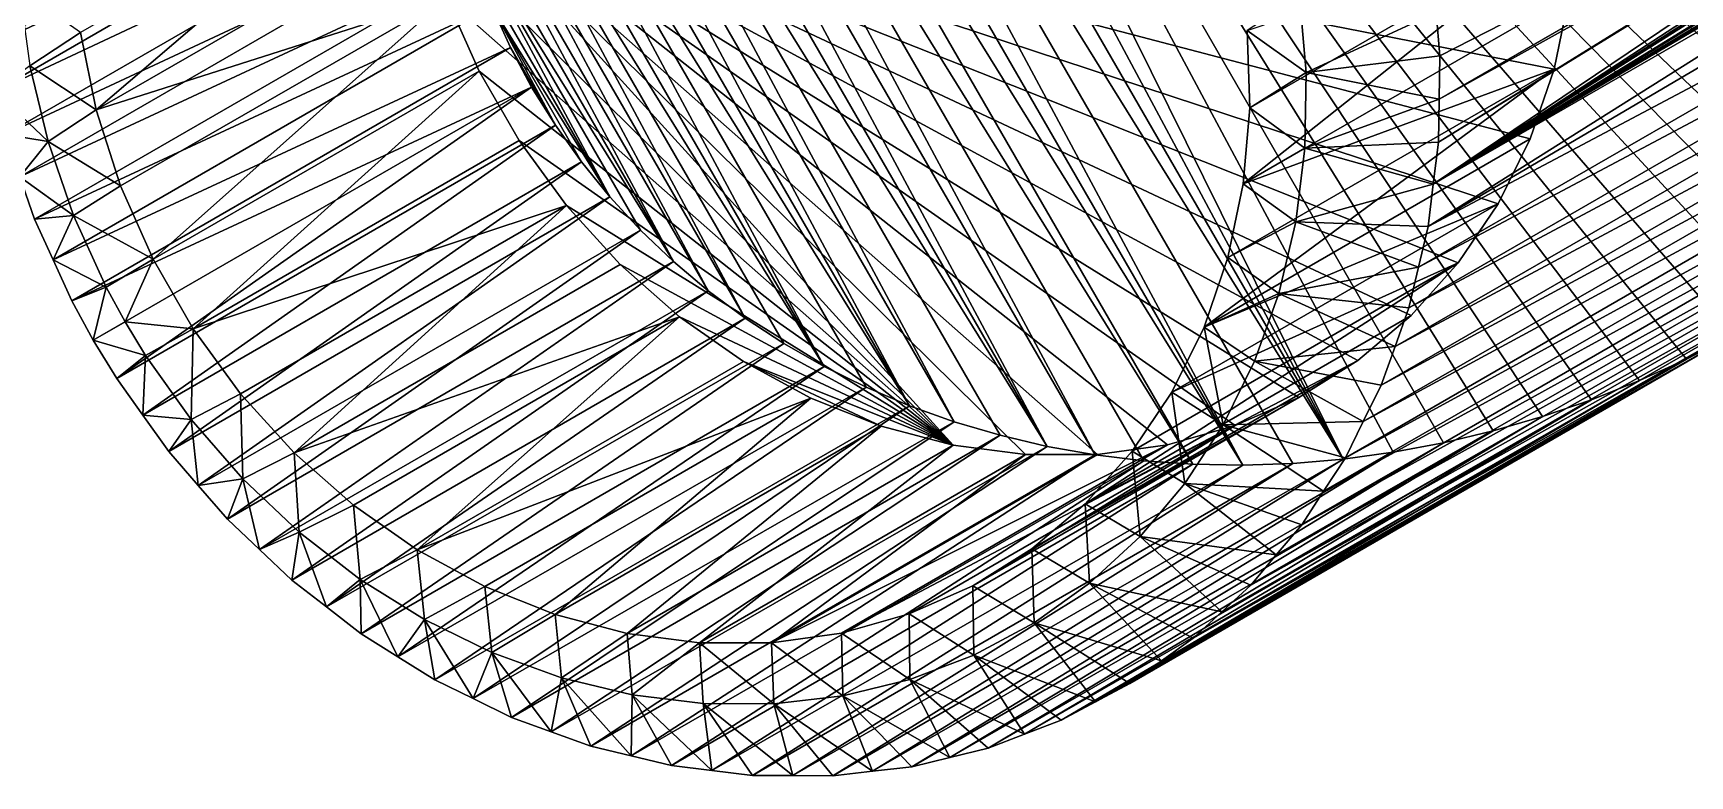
# Model space of a CAD drawing. Header units: metres. Extents: x -44.6 to 35.4, y -44.1 to 26.9.
# Drawn here: x -22.56 to -9.36, y -44.06 to -38.14 of the extents above; entities that cross this region are included whole.
import ezdxf

# ---------------------------------------------------------------- set-up
doc = ezdxf.new("R2010")
doc.units = ezdxf.units.M

msp = doc.modelspace()

# ---------------------------------------------------------------- linework, layer by layer
for points in [[(-7.651401, -39.624588, 91.214554), (-17.403347, -30.868298, 91.214554), (-17.179567, -30.617912, 91.214554)], [(-6.022655, -37.817894, 91.214554), (-6.252445, -38.147423, 91.214554), (-17.179567, -30.617912, 91.214554)], [(-6.252445, -38.147423, 91.214554), (-6.499954, -38.466846, 91.214554), (-17.179567, -30.617912, 91.214554)], [(-6.499954, -38.466846, 91.214554), (-6.764432, -38.775192, 91.214554), (-17.179567, -30.617912, 91.214554)], [(-17.179567, -30.617912, 91.214554), (-7.341031, -39.354942, 91.214554), (-7.651401, -39.624588, 91.214554)], [(-6.764432, -38.775192, 91.214554), (-7.045075, -39.071526, 91.214554), (-17.179567, -30.617912, 91.214554)], [(-7.045075, -39.071526, 91.214554), (-7.341031, -39.354942, 91.214554), (-17.179567, -30.617912, 91.214554)], [(-17.674522, -31.171717, 91.214554), (-17.403347, -30.868298, 91.214554), (-12.122377, -41.536434, 91.214554)], [(-17.403347, -30.868298, 91.214554), (-11.721994, -41.481796, 91.214554), (-12.122377, -41.536434, 91.214554)], [(-17.403347, -30.868298, 91.214554), (-11.32272, -41.406925, 91.214554), (-11.721994, -41.481796, 91.214554)], [(-17.403347, -30.868298, 91.214554), (-10.925767, -41.312046, 91.214554), (-11.32272, -41.406925, 91.214554)], [(-17.403347, -30.868298, 91.214554), (-10.532342, -41.197449, 91.214554), (-10.925767, -41.312046, 91.214554)], [(-17.403347, -30.868298, 91.214554), (-10.143639, -41.06348, 91.214554), (-10.532342, -41.197449, 91.214554)], [(-17.403347, -30.868298, 91.214554), (-9.760839, -40.910553, 91.214554), (-10.143639, -41.06348, 91.214554)], [(-17.403347, -30.868298, 91.214554), (-7.651401, -39.624588, 91.214554), (-7.975243, -39.879639, 91.214554)], [(-17.403347, -30.868298, 91.214554), (-9.385103, -40.739124, 91.214554), (-9.760839, -40.910553, 91.214554)], [(-7.975243, -39.879639, 91.214554), (-8.311572, -40.11932, 91.214554), (-17.403347, -30.868298, 91.214554)], [(-17.403347, -30.868298, 91.214554), (-9.017574, -40.549717, 91.214554), (-9.385103, -40.739124, 91.214554)], [(-8.311572, -40.11932, 91.214554), (-8.659369, -40.342903, 91.214554), (-17.403347, -30.868298, 91.214554)], [(-8.659369, -40.342903, 91.214554), (-9.017574, -40.549717, 91.214554), (-17.403347, -30.868298, 91.214554)], [(-12.122377, -41.536434, 91.214554), (-17.922031, -31.49114, 91.214554), (-17.674522, -31.171717, 91.214554)], [(-18.151821, -31.820671, 91.214554), (-17.922031, -31.49114, 91.214554), (-12.122377, -41.536434, 91.214554)], [(-18.363194, -32.159309, 91.214554), (-18.151821, -31.820671, 91.214554), (-12.921609, -41.584404, 91.214554)], [(-18.151821, -31.820671, 91.214554), (-12.522655, -41.570671, 91.214554), (-12.921609, -41.584404, 91.214554)], [(-18.151821, -31.820671, 91.214554), (-12.122377, -41.536434, 91.214554), (-12.522655, -41.570671, 91.214554)], [(-18.555504, -32.506027, 91.214554), (-18.363194, -32.159309, 91.214554), (-12.921609, -41.584404, 91.214554)], [(-18.728172, -32.859768, 91.214554), (-18.555504, -32.506027, 91.214554), (-13.318029, -41.577595, 91.214554)], [(-18.555504, -32.506027, 91.214554), (-12.921609, -41.584404, 91.214554), (-13.318029, -41.577595, 91.214554)], [(-18.880671, -33.21946, 91.214554), (-18.728172, -32.859768, 91.214554), (-14.098465, -41.50248, 91.214554)], [(-18.728172, -32.859768, 91.214554), (-13.710712, -41.550259, 91.214554), (-14.098465, -41.50248, 91.214554)], [(-18.728172, -32.859768, 91.214554), (-13.318029, -41.577595, 91.214554), (-13.710712, -41.550259, 91.214554)], [(-19.012539, -33.584011, 91.214554), (-18.880671, -33.21946, 91.214554), (-14.480109, -41.434406, 91.214554)], [(-18.880671, -33.21946, 91.214554), (-14.098465, -41.50248, 91.214554), (-14.480109, -41.434406, 91.214554)], [(-19.123375, -33.952312, 91.214554), (-19.012539, -33.584011, 91.214554), (-14.480109, -41.434406, 91.214554)], [(-19.212843, -34.323246, 91.214554), (-19.123375, -33.952312, 91.214554), (-15.220459, -41.238255, 91.214554)], [(-19.123375, -33.952312, 91.214554), (-14.854486, -41.346241, 91.214554), (-15.220459, -41.238255, 91.214554)], [(-19.123375, -33.952312, 91.214554), (-14.480109, -41.434406, 91.214554), (-14.854486, -41.346241, 91.214554)], [(-19.28067, -34.69569, 91.214554), (-19.212843, -34.323246, 91.214554), (-15.576917, -41.110775, 91.214554)], [(-19.212843, -34.323246, 91.214554), (-15.220459, -41.238255, 91.214554), (-15.576917, -41.110775, 91.214554)], [(-19.326651, -35.068504, 91.214554), (-19.28067, -34.69569, 91.214554), (-15.576917, -41.110775, 91.214554)], [(-19.350647, -35.440567, 91.214554), (-19.326651, -35.068504, 91.214554), (-16.256989, -40.798939, 91.214554)], [(-19.326651, -35.068504, 91.214554), (-15.922776, -40.964188, 91.214554), (-16.256989, -40.798939, 91.214554)], [(-19.326651, -35.068504, 91.214554), (-15.576917, -41.110775, 91.214554), (-15.922776, -40.964188, 91.214554)], [(-19.352583, -35.810738, 91.214554), (-19.350647, -35.440567, 91.214554), (-16.256989, -40.798939, 91.214554)], [(-6.190883, -35.686325, 93.810516), (-11.379524, -37.977509, 104.303886), (-11.349885, -38.324028, 104.218674)], [(-11.361677, -39.010387, 104.014641), (-6.108982, -35.775871, 93.597244), (-6.121561, -35.762119, 93.629997)], [(-6.121561, -35.762119, 93.629997), (-11.355781, -38.667206, 104.116661), (-11.361677, -39.010387, 104.014641)], [(-11.355781, -38.667206, 104.116661), (-6.187662, -35.689846, 93.802132), (-6.190883, -35.686325, 93.810516)], [(-6.190883, -35.686325, 93.810516), (-11.349885, -38.324028, 104.218674), (-11.355781, -38.667206, 104.116661)], [(-6.121561, -35.762119, 93.629997), (-6.187662, -35.689846, 93.802132), (-11.355781, -38.667206, 104.116661)], [(-19.352583, -35.810738, 91.214554), (-16.578535, -40.615528, 91.214554), (-16.886444, -40.414516, 91.214554)], [(-19.352583, -35.810738, 91.214554), (-16.256989, -40.798939, 91.214554), (-16.578535, -40.615528, 91.214554)], [(-19.332455, -36.177902, 91.214554), (-19.352583, -35.810738, 91.214554), (-16.886444, -40.414516, 91.214554)], [(-11.403038, -39.346062, 103.897064), (-6.03109, -35.844769, 93.394089), (-6.108982, -35.775871, 93.597244)], [(-11.361677, -39.010387, 104.014641), (-11.403038, -39.346062, 103.897064), (-6.108982, -35.775871, 93.597244)], [(-5.988685, -35.873547, 93.2845), (-6.03109, -35.844769, 93.394089), (-11.403038, -39.346062, 103.897064)], [(-11.403038, -39.346062, 103.897064), (-5.981178, -35.878639, 93.265091), (-5.988685, -35.873547, 93.2845)], [(-11.403038, -39.346062, 103.897064), (-5.948151, -35.901051, 93.179733), (-5.981178, -35.878639, 93.265091)], [(-11.403038, -39.346062, 103.897064), (-5.862919, -35.941406, 92.963493), (-5.948151, -35.901051, 93.179733)], [(-11.444399, -39.68174, 103.77948), (-5.13579, -35.973984, 91.214554), (-5.549462, -35.973984, 92.211273)], [(-5.549462, -35.973984, 92.211273), (-11.403038, -39.346062, 103.897064), (-11.444399, -39.68174, 103.77948)], [(-5.293805, -36.419106, 91.214554), (-5.13579, -35.973984, 91.214554), (-11.444399, -39.68174, 103.77948)], [(-5.835504, -35.94899, 92.895752), (-5.862919, -35.941406, 92.963493), (-11.403038, -39.346062, 103.897064)], [(-11.403038, -39.346062, 103.897064), (-5.774796, -35.965786, 92.745743), (-5.835504, -35.94899, 92.895752)], [(-5.729766, -35.969818, 92.638092), (-5.774796, -35.965786, 92.745743), (-11.403038, -39.346062, 103.897064)], [(-11.403038, -39.346062, 103.897064), (-5.683233, -35.973984, 92.526848), (-5.729766, -35.969818, 92.638092)], [(-11.403038, -39.346062, 103.897064), (-5.549462, -35.973984, 92.211273), (-5.683233, -35.973984, 92.526848)], [(-22.944593, -38.263371, 98.438835), (-22.991892, -37.916759, 98.515236), (-19.332455, -36.177902, 91.214554)], [(-22.944593, -38.263371, 98.438835), (-19.332455, -36.177902, 91.214554), (-19.290323, -36.540939, 91.214554)], [(-19.332455, -36.177902, 91.214554), (-16.886444, -40.414516, 91.214554), (-17.179775, -40.19651, 91.214554)], [(-19.290323, -36.540939, 91.214554), (-19.332455, -36.177902, 91.214554), (-17.179775, -40.19651, 91.214554)], [(-5.446304, -36.778797, 91.214554), (-5.293805, -36.419106, 91.214554), (-11.520722, -40.005836, 103.647758)], [(-11.444399, -39.68174, 103.77948), (-11.520722, -40.005836, 103.647758), (-5.293805, -36.419106, 91.214554)], [(-19.290323, -36.540939, 91.214554), (-22.862457, -38.607014, 98.380699), (-22.944593, -38.263371, 98.438835)], [(-22.862457, -38.607014, 98.380699), (-19.290323, -36.540939, 91.214554), (-19.226316, -36.898746, 91.214554)], [(-19.290323, -36.540939, 91.214554), (-17.179775, -40.19651, 91.214554), (-17.457644, -39.962177, 91.214554)], [(-19.226316, -36.898746, 91.214554), (-19.290323, -36.540939, 91.214554), (-17.457644, -39.962177, 91.214554)], [(-19.582975, -36.637329, 94.584595), (-22.181051, -38.137333, 99.780746), (-22.056009, -38.754494, 99.665108)], [(-22.056009, -38.754494, 99.665108), (-19.457933, -37.254494, 94.468956), (-19.582975, -36.637329, 94.584595)], [(-19.582975, -36.637329, 94.584595), (-11.204877, -39.972969, 97.81073), (-10.887459, -39.501549, 98.105522)], [(-10.887459, -39.501549, 98.105522), (-10.631673, -38.98423, 98.382751), (-19.582975, -36.637329, 94.584595)], [(-10.631673, -38.98423, 98.382751), (-10.441399, -38.42886, 98.638214), (-19.582975, -36.637329, 94.584595)], [(-19.582975, -36.637329, 94.584595), (-12.474596, -41.044521, 96.866539), (-12.004507, -40.750347, 97.186501)], [(-19.582975, -36.637329, 94.584595), (-14.079073, -41.498795, 95.933159), (-13.519801, -41.4216, 96.235085)], [(-19.582975, -36.637329, 94.584595), (-11.579118, -40.39135, 97.502831), (-11.204877, -39.972969, 97.81073)], [(-19.582975, -36.637329, 94.584595), (-12.98226, -41.269409, 96.547783), (-12.474596, -41.044521, 96.866539)], [(-19.582975, -36.637329, 94.584595), (-14.651596, -41.499817, 95.646606), (-14.079073, -41.498795, 95.933159)], [(-15.228693, -41.424652, 95.379753), (-19.582975, -36.637329, 94.584595), (-19.457933, -37.254494, 94.468956)], [(-12.004507, -40.750347, 97.186501), (-11.579118, -40.39135, 97.502831), (-19.582975, -36.637329, 94.584595)], [(-19.582975, -36.637329, 94.584595), (-15.228693, -41.424652, 95.379753), (-14.651596, -41.499817, 95.646606)], [(-10.441399, -38.42886, 98.638214), (-10.319519, -37.843857, 98.868027), (-19.582975, -36.637329, 94.584595)], [(-13.519801, -41.4216, 96.235085), (-12.98226, -41.269409, 96.547783), (-19.582975, -36.637329, 94.584595)], [(-11.520722, -40.005836, 103.647758), (-11.597046, -40.329933, 103.516037), (-5.446304, -36.778797, 91.214554)], [(-5.618972, -37.132542, 91.214554), (-5.446304, -36.778797, 91.214554), (-11.597046, -40.329933, 103.516037)], [(-22.780321, -38.950653, 98.322563), (-22.862457, -38.607014, 98.380699), (-19.226316, -36.898746, 91.214554)], [(-22.780321, -38.950653, 98.322563), (-19.226316, -36.898746, 91.214554), (-19.140627, -37.250237, 91.214554)], [(-19.140627, -37.250237, 91.214554), (-19.226316, -36.898746, 91.214554), (-17.457644, -39.962177, 91.214554)], [(-5.811284, -37.479256, 91.214554), (-5.618972, -37.132542, 91.214554), (-11.707405, -40.638515, 103.37178)], [(-11.597046, -40.329933, 103.516037), (-11.707405, -40.638515, 103.37178), (-5.618972, -37.132542, 91.214554)], [(-19.140627, -37.250237, 91.214554), (-22.664347, -39.287151, 98.283417), (-22.780321, -38.950653, 98.322563)], [(-22.664347, -39.287151, 98.283417), (-19.140627, -37.250237, 91.214554), (-19.033518, -37.594349, 91.214554)], [(-19.264606, -37.859825, 94.390877), (-19.457933, -37.254494, 94.468956), (-22.056009, -38.754494, 99.665108)], [(-19.457933, -37.254494, 94.468956), (-19.264606, -37.859825, 94.390877), (-15.228693, -41.424652, 95.379753)], [(-19.140627, -37.250237, 91.214554), (-17.7192, -39.712223, 91.214554), (-17.963654, -39.447407, 91.214554)], [(-19.140627, -37.250237, 91.214554), (-17.457644, -39.962177, 91.214554), (-17.7192, -39.712223, 91.214554)], [(-19.033518, -37.594349, 91.214554), (-19.140627, -37.250237, 91.214554), (-17.963654, -39.447407, 91.214554)], [(-10.267883, -37.238087, 99.068718), (-10.319519, -37.843857, 98.868027), (-12.917595, -39.343857, 104.064178)], [(-12.917595, -39.343857, 104.064178), (-12.865959, -38.738091, 104.26487), (-10.267883, -37.238087, 99.068718)], [(-10.267883, -37.238087, 99.068718), (-12.865959, -38.738091, 104.26487), (-12.885348, -38.120735, 104.433388)], [(-11.707405, -40.638515, 103.37178), (-11.817765, -40.947102, 103.227516), (-5.811284, -37.479256, 91.214554)], [(-6.022655, -37.817894, 91.214554), (-5.811284, -37.479256, 91.214554), (-11.817765, -40.947102, 103.227516)], [(-22.548372, -39.62365, 98.244263), (-22.664347, -39.287151, 98.283417), (-19.033518, -37.594349, 91.214554)], [(-22.548372, -39.62365, 98.244263), (-19.033518, -37.594349, 91.214554), (-18.905313, -37.930031, 91.214554)], [(-18.905313, -37.930031, 91.214554), (-19.033518, -37.594349, 91.214554), (-17.963654, -39.447407, 91.214554)], [(-22.66754, -37.795238, 99.636261), (-22.584583, -38.403141, 99.502251), (-22.181051, -38.137333, 99.780746)], [(-22.056009, -38.754494, 99.665108), (-21.862682, -39.359829, 99.587029), (-19.264606, -37.859825, 94.390877)], [(-19.264606, -37.859825, 94.390877), (-21.862682, -39.359829, 99.587029), (-21.604, -39.944153, 99.547691)], [(-21.604, -39.944153, 99.547691), (-19.005924, -38.444149, 94.35154), (-19.264606, -37.859825, 94.390877)], [(-15.228693, -41.424652, 95.379753), (-19.264606, -37.859825, 94.390877), (-19.005924, -38.444149, 94.35154)], [(-12.917595, -39.343857, 104.064178), (-10.319519, -37.843857, 98.868027), (-10.441399, -38.42886, 98.638214)], [(-12.416916, -38.456329, 104.570724), (-12.468899, -37.848591, 104.720177), (-12.885348, -38.120735, 104.433388)], [(-12.468899, -37.848591, 104.720177), (-12.416916, -38.456329, 104.570724), (-11.379524, -37.977509, 104.303886)], [(-6.252445, -38.147423, 91.214554), (-6.022655, -37.817894, 91.214554), (-11.960821, -41.236427, 103.072472)], [(-11.817765, -40.947102, 103.227516), (-11.960821, -41.236427, 103.072472), (-6.022655, -37.817894, 91.214554)], [(-18.905313, -37.930031, 91.214554), (-22.399967, -39.948921, 98.224571), (-22.548372, -39.62365, 98.244263)], [(-22.399967, -39.948921, 98.224571), (-18.905313, -37.930031, 91.214554), (-18.756403, -38.256264, 91.214554)], [(-18.905313, -37.930031, 91.214554), (-18.19026, -39.168537, 91.214554), (-18.398333, -38.876461, 91.214554)], [(-18.905313, -37.930031, 91.214554), (-17.963654, -39.447407, 91.214554), (-18.19026, -39.168537, 91.214554)], [(-18.756403, -38.256264, 91.214554), (-18.905313, -37.930031, 91.214554), (-18.398333, -38.876461, 91.214554)], [(-12.416916, -38.456329, 104.570724), (-11.349885, -38.324028, 104.218674), (-11.379524, -37.977509, 104.303886)], [(-22.056009, -38.754494, 99.665108), (-22.181051, -38.137333, 99.780746), (-22.584583, -38.403141, 99.502251)], [(-12.416916, -38.456329, 104.570724), (-12.885348, -38.120735, 104.433388), (-12.865959, -38.738091, 104.26487)], [(-11.960821, -41.236427, 103.072472), (-12.103877, -41.525753, 102.917419), (-6.252445, -38.147423, 91.214554)], [(-6.499954, -38.466846, 91.214554), (-6.252445, -38.147423, 91.214554), (-12.103877, -41.525753, 102.917419)], [(-22.251562, -40.274197, 98.204872), (-22.399967, -39.948921, 98.224571), (-18.756403, -38.256264, 91.214554)], [(-22.251562, -40.274197, 98.204872), (-18.756403, -38.256264, 91.214554), (-18.587238, -38.57206, 91.214554)], [(-18.398333, -38.876461, 91.214554), (-18.587238, -38.57206, 91.214554), (-18.756403, -38.256264, 91.214554)], [(-22.862457, -38.607014, 98.380699), (-22.440529, -39.005833, 99.400291), (-22.584583, -38.403141, 99.502251)], [(-22.584583, -38.403141, 99.502251), (-22.440529, -39.005833, 99.400291), (-22.056009, -38.754494, 99.665108)], [(-11.355781, -38.667206, 104.116661), (-11.349885, -38.324028, 104.218674), (-12.416916, -38.456329, 104.570724)], [(-19.005924, -38.444149, 94.35154), (-21.604, -39.944153, 99.547691), (-21.283884, -40.498611, 99.547691)], [(-21.283884, -40.498611, 99.547691), (-18.685808, -38.998608, 94.35154), (-19.005924, -38.444149, 94.35154)], [(-15.228693, -41.424652, 95.379753), (-19.005924, -38.444149, 94.35154), (-18.685808, -38.998608, 94.35154)], [(-10.441399, -38.42886, 98.638214), (-10.631673, -38.98423, 98.382751), (-13.229749, -40.48423, 103.578903)], [(-13.229749, -40.48423, 103.578903), (-13.039474, -39.92886, 103.834366), (-10.441399, -38.42886, 98.638214)], [(-10.441399, -38.42886, 98.638214), (-13.039474, -39.92886, 103.834366), (-12.917595, -39.343857, 104.064178)], [(-12.865959, -38.738091, 104.26487), (-12.427257, -39.058216, 104.391808), (-12.416916, -38.456329, 104.570724)], [(-12.416916, -38.456329, 104.570724), (-12.427257, -39.058216, 104.391808), (-11.355781, -38.667206, 104.116661)], [(-6.764432, -38.775192, 91.214554), (-6.499954, -38.466846, 91.214554), (-12.277893, -41.792309, 102.753464)], [(-12.103877, -41.525753, 102.917419), (-12.277893, -41.792309, 102.753464), (-6.499954, -38.466846, 91.214554)], [(-22.862457, -38.607014, 98.380699), (-22.780321, -38.950653, 98.322563), (-22.440529, -39.005833, 99.400291)], [(-18.587238, -38.57206, 91.214554), (-22.079929, -40.588566, 98.199936), (-22.251562, -40.274197, 98.204872)], [(-21.89349, -40.89439, 98.204872), (-22.079929, -40.588566, 98.199936), (-18.587238, -38.57206, 91.214554)], [(-18.587238, -38.57206, 91.214554), (-18.398333, -38.876461, 91.214554), (-21.89349, -40.89439, 98.204872)], [(-12.427257, -39.058216, 104.391808), (-11.361677, -39.010387, 104.014641), (-11.355781, -38.667206, 104.116661)], [(-21.862682, -39.359829, 99.587029), (-22.056009, -38.754494, 99.665108), (-22.440529, -39.005833, 99.400291)], [(-12.427257, -39.058216, 104.391808), (-12.865959, -38.738091, 104.26487), (-12.917595, -39.343857, 104.064178)], [(-12.277893, -41.792309, 102.753464), (-12.451909, -42.058861, 102.589508), (-6.764432, -38.775192, 91.214554)], [(-7.045075, -39.071526, 91.214554), (-6.764432, -38.775192, 91.214554), (-12.451909, -42.058861, 102.589508)], [(-18.398333, -38.876461, 91.214554), (-21.685999, -41.185551, 98.224571), (-21.89349, -40.89439, 98.204872)], [(-18.398333, -38.876461, 91.214554), (-18.19026, -39.168537, 91.214554), (-21.685999, -41.185551, 98.224571)], [(-22.440529, -39.005833, 99.400291), (-22.780321, -38.950653, 98.322563), (-22.664347, -39.287151, 98.283417)], [(-22.664347, -39.287151, 98.283417), (-22.237127, -39.596001, 99.331627), (-22.440529, -39.005833, 99.400291)], [(-22.440529, -39.005833, 99.400291), (-22.237127, -39.596001, 99.331627), (-21.862682, -39.359829, 99.587029)], [(-18.309109, -39.514797, 94.390877), (-18.685808, -38.998608, 94.35154), (-21.283884, -40.498611, 99.547691)], [(-18.685808, -38.998608, 94.35154), (-18.309109, -39.514797, 94.390877), (-15.228693, -41.424652, 95.379753)], [(-13.229749, -40.48423, 103.578903), (-10.631673, -38.98423, 98.382751), (-10.887459, -39.501549, 98.105522)], [(-12.917595, -39.343857, 104.064178), (-12.499798, -39.646938, 104.185585), (-12.427257, -39.058216, 104.391808)], [(-7.341031, -39.354942, 91.214554), (-7.045075, -39.071526, 91.214554), (-12.654772, -42.299412, 102.41864)], [(-12.451909, -42.058861, 102.589508), (-12.654772, -42.299412, 102.41864), (-7.045075, -39.071526, 91.214554)], [(-12.427257, -39.058216, 104.391808), (-12.499798, -39.646938, 104.185585), (-11.403038, -39.346062, 103.897064)], [(-11.403038, -39.346062, 103.897064), (-11.361677, -39.010387, 104.014641), (-12.427257, -39.058216, 104.391808)], [(-21.478508, -41.476711, 98.244263), (-21.685999, -41.185551, 98.224571), (-18.19026, -39.168537, 91.214554)], [(-18.19026, -39.168537, 91.214554), (-17.963654, -39.447407, 91.214554), (-21.478508, -41.476711, 98.244263)], [(-22.664347, -39.287151, 98.283417), (-22.548372, -39.62365, 98.244263), (-22.237127, -39.596001, 99.331627)], [(-21.604, -39.944153, 99.547691), (-21.862682, -39.359829, 99.587029), (-22.237127, -39.596001, 99.331627)], [(-17.963654, -39.447407, 91.214554), (-21.245077, -41.745396, 98.283417), (-21.478508, -41.476711, 98.244263)], [(-17.963654, -39.447407, 91.214554), (-17.7192, -39.712223, 91.214554), (-21.245077, -41.745396, 98.283417)], [(-12.499798, -39.646938, 104.185585), (-12.917595, -39.343857, 104.064178), (-13.039474, -39.92886, 103.834366)], [(-12.654772, -42.299412, 102.41864), (-12.857635, -42.539959, 102.247765), (-7.341031, -39.354942, 91.214554)], [(-7.651401, -39.624588, 91.214554), (-7.341031, -39.354942, 91.214554), (-12.857635, -42.539959, 102.247765)], [(-12.499798, -39.646938, 104.185585), (-11.444399, -39.68174, 103.77948), (-11.403038, -39.346062, 103.897064)], [(-22.237127, -39.596001, 99.331627), (-22.548372, -39.62365, 98.244263), (-22.399967, -39.948921, 98.224571)], [(-21.976847, -40.166477, 99.297089), (-22.237127, -39.596001, 99.331627), (-22.399967, -39.948921, 98.224571)], [(-22.237127, -39.596001, 99.331627), (-21.976847, -40.166477, 99.297089), (-21.604, -39.944153, 99.547691)], [(-21.283884, -40.498611, 99.547691), (-20.907185, -41.014797, 99.587029), (-18.309109, -39.514797, 94.390877)], [(-18.309109, -39.514797, 94.390877), (-20.907185, -41.014797, 99.587029), (-20.479616, -41.48489, 99.665108)], [(-20.479616, -41.48489, 99.665108), (-17.88154, -39.98489, 94.468956), (-18.309109, -39.514797, 94.390877)], [(-18.309109, -39.514797, 94.390877), (-17.88154, -39.98489, 94.468956), (-15.228693, -41.424652, 95.379753)], [(-13.485535, -41.001549, 103.301674), (-10.887459, -39.501549, 98.105522), (-11.204877, -39.972969, 97.81073)], [(-10.887459, -39.501549, 98.105522), (-13.485535, -41.001549, 103.301674), (-13.229749, -40.48423, 103.578903)], [(-21.011648, -42.014084, 98.322563), (-21.245077, -41.745396, 98.283417), (-17.7192, -39.712223, 91.214554)], [(-17.7192, -39.712223, 91.214554), (-17.457644, -39.962177, 91.214554), (-21.011648, -42.014084, 98.322563)], [(-7.975243, -39.879639, 91.214554), (-7.651401, -39.624588, 91.214554), (-13.086884, -42.751583, 102.072052)], [(-12.857635, -42.539959, 102.247765), (-13.086884, -42.751583, 102.072052), (-7.651401, -39.624588, 91.214554)], [(-13.039474, -39.92886, 103.834366), (-12.633657, -40.215355, 103.954567), (-12.499798, -39.646938, 104.185585)], [(-11.520722, -40.005836, 103.647758), (-12.499798, -39.646938, 104.185585), (-12.633657, -40.215355, 103.954567)], [(-11.520722, -40.005836, 103.647758), (-11.444399, -39.68174, 103.77948), (-12.499798, -39.646938, 104.185585)], [(-22.399967, -39.948921, 98.224571), (-22.251562, -40.274197, 98.204872), (-21.976847, -40.166477, 99.297089)], [(-21.604, -39.944153, 99.547691), (-21.976847, -40.166477, 99.297089), (-21.826338, -40.442158, 99.292755)], [(-21.826338, -40.442158, 99.292755), (-21.283884, -40.498611, 99.547691), (-21.604, -39.944153, 99.547691)], [(-17.457644, -39.962177, 91.214554), (-20.755116, -42.257034, 98.380699), (-21.011648, -42.014084, 98.322563)], [(-17.457644, -39.962177, 91.214554), (-17.179775, -40.19651, 91.214554), (-20.755116, -42.257034, 98.380699)], [(-17.40958, -40.40176, 94.584595), (-17.88154, -39.98489, 94.468956), (-20.479616, -41.48489, 99.665108)], [(-15.228693, -41.424652, 95.379753), (-17.88154, -39.98489, 94.468956), (-17.40958, -40.40176, 94.584595)], [(-11.204877, -39.972969, 97.81073), (-11.579118, -40.39135, 97.502831), (-14.177194, -41.89135, 102.698982)], [(-14.177194, -41.89135, 102.698982), (-13.802953, -41.472969, 103.006882), (-11.204877, -39.972969, 97.81073)], [(-11.204877, -39.972969, 97.81073), (-13.802953, -41.472969, 103.006882), (-13.485535, -41.001549, 103.301674)], [(-13.086884, -42.751583, 102.072052), (-13.316133, -42.963203, 101.896339), (-7.975243, -39.879639, 91.214554)], [(-8.311572, -40.11932, 91.214554), (-7.975243, -39.879639, 91.214554), (-13.316133, -42.963203, 101.896339)], [(-12.633657, -40.215355, 103.954567), (-13.039474, -39.92886, 103.834366), (-13.229749, -40.48423, 103.578903)], [(-8.659369, -40.342903, 91.214554), (-8.311572, -40.11932, 91.214554), (-13.568984, -43.14333, 101.717911)], [(-13.316133, -42.963203, 101.896339), (-13.568984, -43.14333, 101.717911), (-8.311572, -40.11932, 91.214554)], [(-12.633657, -40.215355, 103.954567), (-11.597046, -40.329933, 103.516037), (-11.520722, -40.005836, 103.647758)], [(-21.976847, -40.166477, 99.297089), (-22.251562, -40.274197, 98.204872), (-22.079929, -40.588566, 98.199936)], [(-22.079929, -40.588566, 98.199936), (-21.826338, -40.442158, 99.292755), (-21.976847, -40.166477, 99.297089)], [(-20.498581, -42.499985, 98.438828), (-20.755116, -42.257034, 98.380699), (-17.179775, -40.19651, 91.214554)], [(-17.179775, -40.19651, 91.214554), (-16.886444, -40.414516, 91.214554), (-20.498581, -42.499985, 98.438828)], [(-13.229749, -40.48423, 103.578903), (-12.82721, -40.756565, 103.701561), (-12.633657, -40.215355, 103.954567)], [(-11.707405, -40.638515, 103.37178), (-12.633657, -40.215355, 103.954567), (-12.82721, -40.756565, 103.701561)], [(-11.707405, -40.638515, 103.37178), (-11.597046, -40.329933, 103.516037), (-12.633657, -40.215355, 103.954567)], [(-14.177194, -41.89135, 102.698982), (-11.579118, -40.39135, 97.502831), (-12.004507, -40.750347, 97.186501)], [(-13.568984, -43.14333, 101.717911), (-13.821835, -43.32346, 101.53949), (-8.659369, -40.342903, 91.214554)], [(-9.017574, -40.549717, 91.214554), (-8.659369, -40.342903, 91.214554), (-13.821835, -43.32346, 101.53949)], [(-21.662848, -40.710342, 99.297089), (-21.826338, -40.442158, 99.292755), (-22.079929, -40.588566, 98.199936)], [(-21.826338, -40.442158, 99.292755), (-21.662848, -40.710342, 99.297089), (-21.283884, -40.498611, 99.547691)], [(-21.283884, -40.498611, 99.547691), (-21.662848, -40.710342, 99.297089), (-21.298939, -41.220989, 99.331627)], [(-21.298939, -41.220989, 99.331627), (-20.907185, -41.014797, 99.587029), (-21.283884, -40.498611, 99.547691)], [(-16.886444, -40.414516, 91.214554), (-20.222057, -42.714256, 98.515236), (-20.498581, -42.499985, 98.438828)], [(-20.479616, -41.48489, 99.665108), (-20.007656, -41.90176, 99.780746), (-17.40958, -40.40176, 94.584595)], [(-16.886444, -40.414516, 91.214554), (-16.578535, -40.615528, 91.214554), (-20.222057, -42.714256, 98.515236)], [(-17.40958, -40.40176, 94.584595), (-20.007656, -41.90176, 99.780746), (-19.498461, -42.25909, 99.93219)], [(-19.498461, -42.25909, 99.93219), (-16.900385, -40.759087, 94.736038), (-17.40958, -40.40176, 94.584595)], [(-15.228693, -41.424652, 95.379753), (-17.40958, -40.40176, 94.584595), (-16.900385, -40.759087, 94.736038)], [(-13.229749, -40.48423, 103.578903), (-13.485535, -41.001549, 103.301674), (-13.078109, -41.263996, 103.429626)], [(-13.078109, -41.263996, 103.429626), (-12.82721, -40.756565, 103.701561), (-13.229749, -40.48423, 103.578903)], [(-22.079929, -40.588566, 98.199936), (-21.89349, -40.89439, 98.204872), (-21.662848, -40.710342, 99.297089)], [(-19.945534, -42.928524, 98.591644), (-20.222057, -42.714256, 98.515236), (-16.578535, -40.615528, 91.214554)], [(-16.578535, -40.615528, 91.214554), (-16.256989, -40.798939, 91.214554), (-19.945534, -42.928524, 98.591644)], [(-13.821835, -43.32346, 101.53949), (-14.095219, -43.469902, 101.360519), (-9.017574, -40.549717, 91.214554)], [(-9.385103, -40.739124, 91.214554), (-9.017574, -40.549717, 91.214554), (-14.095219, -43.469902, 101.360519)], [(-12.82721, -40.756565, 103.701561), (-11.817765, -40.947102, 103.227516), (-11.707405, -40.638515, 103.37178)], [(-21.662848, -40.710342, 99.297089), (-21.89349, -40.89439, 98.204872), (-21.685999, -41.185551, 98.224571)], [(-21.685999, -41.185551, 98.224571), (-21.298939, -41.220989, 99.331627), (-21.662848, -40.710342, 99.297089)], [(-16.361675, -41.05146, 94.920998), (-16.900385, -40.759087, 94.736038), (-19.498461, -42.25909, 99.93219)], [(-16.900385, -40.759087, 94.736038), (-16.361675, -41.05146, 94.920998), (-15.801614, -41.274441, 95.136658)], [(-15.801614, -41.274441, 95.136658), (-15.228693, -41.424652, 95.379753), (-16.900385, -40.759087, 94.736038)], [(-14.602583, -42.250347, 102.382652), (-12.004507, -40.750347, 97.186501), (-12.474596, -41.044521, 96.866539)], [(-12.004507, -40.750347, 97.186501), (-14.602583, -42.250347, 102.382652), (-14.177194, -41.89135, 102.698982)], [(-9.385103, -40.739124, 91.214554), (-14.095219, -43.469902, 101.360519), (-14.368603, -43.616348, 101.181557)], [(-9.760839, -40.910553, 91.214554), (-9.385103, -40.739124, 91.214554), (-14.368603, -43.616348, 101.181557)], [(-12.82721, -40.756565, 103.701561), (-13.078109, -41.263996, 103.429626), (-11.960821, -41.236427, 103.072472)], [(-11.960821, -41.236427, 103.072472), (-11.817765, -40.947102, 103.227516), (-12.82721, -40.756565, 103.701561)], [(-16.256989, -40.798939, 91.214554), (-19.652376, -43.111507, 98.685402), (-19.945534, -42.928524, 98.591644)], [(-16.256989, -40.798939, 91.214554), (-15.922776, -40.964188, 91.214554), (-19.652376, -43.111507, 98.685402)], [(-14.368603, -43.616348, 101.181557), (-14.659202, -43.727337, 101.004219), (-9.760839, -40.910553, 91.214554)], [(-10.143639, -41.06348, 91.214554), (-9.760839, -40.910553, 91.214554), (-14.659202, -43.727337, 101.004219)], [(-20.907185, -41.014797, 99.587029), (-21.298939, -41.220989, 99.331627), (-20.88954, -41.692226, 99.400291)], [(-20.88954, -41.692226, 99.400291), (-20.479616, -41.48489, 99.665108), (-20.907185, -41.014797, 99.587029)], [(-19.359219, -43.294491, 98.77916), (-19.652376, -43.111507, 98.685402), (-15.922776, -40.964188, 91.214554)], [(-19.498461, -42.25909, 99.93219), (-18.959751, -42.55146, 100.117149), (-16.361675, -41.05146, 94.920998)], [(-15.922776, -40.964188, 91.214554), (-15.576917, -41.110775, 91.214554), (-19.359219, -43.294491, 98.77916)], [(-16.361675, -41.05146, 94.920998), (-18.959751, -42.55146, 100.117149), (-18.399691, -42.774441, 100.332809)], [(-18.399691, -42.774441, 100.332809), (-15.801614, -41.274441, 95.136658), (-16.361675, -41.05146, 94.920998)], [(-15.072672, -42.544521, 102.062691), (-12.474596, -41.044521, 96.866539), (-12.98226, -41.269409, 96.547783)], [(-12.474596, -41.044521, 96.866539), (-15.072672, -42.544521, 102.062691), (-14.602583, -42.250347, 102.382652)], [(-13.485535, -41.001549, 103.301674), (-13.802953, -41.472969, 103.006882), (-13.383306, -41.731491, 103.142075)], [(-13.383306, -41.731491, 103.142075), (-13.078109, -41.263996, 103.429626), (-13.485535, -41.001549, 103.301674)], [(-15.576917, -41.110775, 91.214554), (-19.052986, -43.443966, 98.889122), (-19.359219, -43.294491, 98.77916)], [(-15.576917, -41.110775, 91.214554), (-15.220459, -41.238255, 91.214554), (-19.052986, -43.443966, 98.889122)], [(-10.143639, -41.06348, 91.214554), (-14.659202, -43.727337, 101.004219), (-14.9498, -43.838322, 100.826874)], [(-10.532342, -41.197449, 91.214554), (-10.143639, -41.06348, 91.214554), (-14.9498, -43.838322, 100.826874)], [(-21.685999, -41.185551, 98.224571), (-21.478508, -41.476711, 98.244263), (-21.298939, -41.220989, 99.331627)], [(-21.298939, -41.220989, 99.331627), (-21.478508, -41.476711, 98.244263), (-21.245077, -41.745396, 98.283417)], [(-21.245077, -41.745396, 98.283417), (-20.88954, -41.692226, 99.400291), (-21.298939, -41.220989, 99.331627)], [(-18.746754, -43.593445, 98.999092), (-19.052986, -43.443966, 98.889122), (-15.220459, -41.238255, 91.214554)], [(-15.220459, -41.238255, 91.214554), (-14.854486, -41.346241, 91.214554), (-18.746754, -43.593445, 98.999092)], [(-15.801614, -41.274441, 95.136658), (-18.399691, -42.774441, 100.332809), (-17.826769, -42.924652, 100.575905)], [(-17.826769, -42.924652, 100.575905), (-15.228693, -41.424652, 95.379753), (-15.801614, -41.274441, 95.136658)], [(-12.98226, -41.269409, 96.547783), (-13.519801, -41.4216, 96.235085), (-16.117878, -42.921604, 101.431236)], [(-16.117878, -42.921604, 101.431236), (-15.580336, -42.769409, 101.743942), (-12.98226, -41.269409, 96.547783)], [(-12.98226, -41.269409, 96.547783), (-15.580336, -42.769409, 101.743942), (-15.072672, -42.544521, 102.062691)], [(-10.925767, -41.312046, 91.214554), (-15.254086, -43.912502, 100.65332), (-15.558372, -43.986683, 100.479767)], [(-11.32272, -41.406925, 91.214554), (-10.925767, -41.312046, 91.214554), (-15.558372, -43.986683, 100.479767)], [(-14.9498, -43.838322, 100.826874), (-15.254086, -43.912502, 100.65332), (-10.532342, -41.197449, 91.214554)], [(-10.925767, -41.312046, 91.214554), (-10.532342, -41.197449, 91.214554), (-15.254086, -43.912502, 100.65332)], [(-13.078109, -41.263996, 103.429626), (-13.383306, -41.731491, 103.142075), (-12.277893, -41.792309, 102.753464)], [(-13.078109, -41.263996, 103.429626), (-12.103877, -41.525753, 102.917419), (-11.960821, -41.236427, 103.072472)], [(-12.277893, -41.792309, 102.753464), (-12.103877, -41.525753, 102.917419), (-13.078109, -41.263996, 103.429626)], [(-14.854486, -41.346241, 91.214554), (-18.431164, -43.707603, 99.123932), (-18.746754, -43.593445, 98.999092)], [(-14.854486, -41.346241, 91.214554), (-14.480109, -41.434406, 91.214554), (-18.431164, -43.707603, 99.123932)], [(-18.115574, -43.821762, 99.248772), (-18.431164, -43.707603, 99.123932), (-14.480109, -41.434406, 91.214554)], [(-14.480109, -41.434406, 91.214554), (-14.098465, -41.50248, 91.214554), (-18.115574, -43.821762, 99.248772)], [(-15.228693, -41.424652, 95.379753), (-17.826769, -42.924652, 100.575905), (-17.249672, -42.999817, 100.842758)], [(-17.249672, -42.999817, 100.842758), (-14.651596, -41.499817, 95.646606), (-15.228693, -41.424652, 95.379753)], [(-13.519801, -41.4216, 96.235085), (-14.079073, -41.498795, 95.933159), (-16.677149, -42.998795, 101.129311)], [(-16.677149, -42.998795, 101.129311), (-16.117878, -42.921604, 101.431236), (-13.519801, -41.4216, 96.235085)], [(-15.558372, -43.986683, 100.479767), (-15.872651, -44.023155, 100.312096), (-11.32272, -41.406925, 91.214554)], [(-11.721994, -41.481796, 91.214554), (-11.32272, -41.406925, 91.214554), (-15.872651, -44.023155, 100.312096)], [(-20.479616, -41.48489, 99.665108), (-20.88954, -41.692226, 99.400291), (-20.439619, -42.118324, 99.502251)], [(-20.439619, -42.118324, 99.502251), (-20.007656, -41.90176, 99.780746), (-20.479616, -41.48489, 99.665108)], [(-14.098465, -41.50248, 91.214554), (-17.794456, -43.899212, 99.386971), (-18.115574, -43.821762, 99.248772)], [(-14.098465, -41.50248, 91.214554), (-13.710712, -41.550259, 91.214554), (-17.794456, -43.899212, 99.386971)], [(-17.473339, -43.976665, 99.525169), (-17.794456, -43.899212, 99.386971), (-13.710712, -41.550259, 91.214554)], [(-13.710712, -41.550259, 91.214554), (-13.318029, -41.577595, 91.214554), (-17.473339, -43.976665, 99.525169)], [(-13.318029, -41.577595, 91.214554), (-17.150593, -44.016472, 99.675056), (-17.473339, -43.976665, 99.525169)], [(-14.651596, -41.499817, 95.646606), (-17.249672, -42.999817, 100.842758), (-16.677149, -42.998795, 101.129311)], [(-13.318029, -41.577595, 91.214554), (-12.921609, -41.584404, 91.214554), (-17.150593, -44.016472, 99.675056)], [(-12.522655, -41.570671, 91.214554), (-16.507387, -44.057953, 99.98468), (-16.827845, -44.056274, 99.824936)], [(-12.921609, -41.584404, 91.214554), (-12.522655, -41.570671, 91.214554), (-16.827845, -44.056274, 99.824936)], [(-16.677149, -42.998795, 101.129311), (-14.079073, -41.498795, 95.933159), (-14.651596, -41.499817, 95.646606)], [(-16.18693, -44.059628, 100.144424), (-16.507387, -44.057953, 99.98468), (-12.122377, -41.536434, 91.214554)], [(-12.522655, -41.570671, 91.214554), (-12.122377, -41.536434, 91.214554), (-16.507387, -44.057953, 99.98468)], [(-11.721994, -41.481796, 91.214554), (-15.872651, -44.023155, 100.312096), (-16.18693, -44.059628, 100.144424)], [(-12.122377, -41.536434, 91.214554), (-11.721994, -41.481796, 91.214554), (-16.18693, -44.059628, 100.144424)], [(-13.802953, -41.472969, 103.006882), (-14.177194, -41.89135, 102.698982), (-13.739098, -42.153378, 102.842392)], [(-13.739098, -42.153378, 102.842392), (-13.383306, -41.731491, 103.142075), (-13.802953, -41.472969, 103.006882)], [(-21.245077, -41.745396, 98.283417), (-21.011648, -42.014084, 98.322563), (-20.88954, -41.692226, 99.400291)], [(-20.88954, -41.692226, 99.400291), (-21.011648, -42.014084, 98.322563), (-20.755116, -42.257034, 98.380699)], [(-20.439619, -42.118324, 99.502251), (-20.88954, -41.692226, 99.400291), (-20.755116, -42.257034, 98.380699)], [(-16.827845, -44.056274, 99.824936), (-17.150593, -44.016472, 99.675056), (-12.921609, -41.584404, 91.214554)], [(-13.383306, -41.731491, 103.142075), (-13.739098, -42.153378, 102.842392), (-12.654772, -42.299412, 102.41864)], [(-13.383306, -41.731491, 103.142075), (-12.451909, -42.058861, 102.589508), (-12.277893, -41.792309, 102.753464)], [(-12.654772, -42.299412, 102.41864), (-12.451909, -42.058861, 102.589508), (-13.383306, -41.731491, 103.142075)], [(-20.007656, -41.90176, 99.780746), (-20.439619, -42.118324, 99.502251), (-19.954639, -42.494118, 99.636253)], [(-19.954639, -42.494118, 99.636253), (-19.498461, -42.25909, 99.93219), (-20.007656, -41.90176, 99.780746)], [(-14.177194, -41.89135, 102.698982), (-14.602583, -42.250347, 102.382652), (-14.141164, -42.524532, 102.534218)], [(-14.141164, -42.524532, 102.534218), (-13.739098, -42.153378, 102.842392), (-14.177194, -41.89135, 102.698982)], [(-20.755116, -42.257034, 98.380699), (-20.498581, -42.499985, 98.438828), (-20.439619, -42.118324, 99.502251)], [(-20.439619, -42.118324, 99.502251), (-20.498581, -42.499985, 98.438828), (-20.222057, -42.714256, 98.515236)], [(-19.954639, -42.494118, 99.636253), (-20.439619, -42.118324, 99.502251), (-20.222057, -42.714256, 98.515236)], [(-13.739098, -42.153378, 102.842392), (-14.141164, -42.524532, 102.534218), (-13.086884, -42.751583, 102.072052)], [(-13.739098, -42.153378, 102.842392), (-12.857635, -42.539959, 102.247765), (-12.654772, -42.299412, 102.41864)], [(-13.086884, -42.751583, 102.072052), (-12.857635, -42.539959, 102.247765), (-13.739098, -42.153378, 102.842392)], [(-19.954639, -42.494118, 99.636253), (-19.440485, -42.815044, 99.80069), (-19.498461, -42.25909, 99.93219)], [(-18.959751, -42.55146, 100.117149), (-19.498461, -42.25909, 99.93219), (-19.440485, -42.815044, 99.80069)], [(-14.602583, -42.250347, 102.382652), (-15.072672, -42.544521, 102.062691), (-14.584625, -42.840446, 102.221291)], [(-14.584625, -42.840446, 102.221291), (-14.141164, -42.524532, 102.534218), (-14.602583, -42.250347, 102.382652)], [(-20.222057, -42.714256, 98.515236), (-19.945534, -42.928524, 98.591644), (-19.954639, -42.494118, 99.636253)], [(-19.440485, -42.815044, 99.80069), (-19.954639, -42.494118, 99.636253), (-19.652376, -43.111507, 98.685402)], [(-19.954639, -42.494118, 99.636253), (-19.945534, -42.928524, 98.591644), (-19.652376, -43.111507, 98.685402)], [(-19.440485, -42.815044, 99.80069), (-18.9034, -43.077206, 99.993553), (-18.959751, -42.55146, 100.117149)], [(-18.399691, -42.774441, 100.332809), (-18.959751, -42.55146, 100.117149), (-18.9034, -43.077206, 99.993553)], [(-15.064099, -43.09729, 101.90741), (-15.072672, -42.544521, 102.062691), (-15.580336, -42.769409, 101.743942)], [(-15.072672, -42.544521, 102.062691), (-15.064099, -43.09729, 101.90741), (-14.584625, -42.840446, 102.221291)], [(-14.141164, -42.524532, 102.534218), (-14.584625, -42.840446, 102.221291), (-13.568984, -43.14333, 101.717911)], [(-14.141164, -42.524532, 102.534218), (-13.316133, -42.963203, 101.896339), (-13.086884, -42.751583, 102.072052)], [(-13.568984, -43.14333, 101.717911), (-13.316133, -42.963203, 101.896339), (-14.141164, -42.524532, 102.534218)], [(-19.652376, -43.111507, 98.685402), (-19.359219, -43.294491, 98.77916), (-19.440485, -42.815044, 99.80069)], [(-19.440485, -42.815044, 99.80069), (-19.359219, -43.294491, 98.77916), (-19.052986, -43.443966, 98.889122)], [(-19.052986, -43.443966, 98.889122), (-18.9034, -43.077206, 99.993553), (-19.440485, -42.815044, 99.80069)], [(-18.9034, -43.077206, 99.993553), (-18.349903, -43.27742, 100.212502), (-18.399691, -42.774441, 100.332809)], [(-17.826769, -42.924652, 100.575905), (-18.399691, -42.774441, 100.332809), (-18.349903, -43.27742, 100.212502)], [(-15.573765, -43.291943, 101.596382), (-15.580336, -42.769409, 101.743942), (-16.117878, -42.921604, 101.431236)], [(-15.580336, -42.769409, 101.743942), (-15.573765, -43.291943, 101.596382), (-15.064099, -43.09729, 101.90741)], [(-14.584625, -42.840446, 102.221291), (-15.064099, -43.09729, 101.90741), (-14.095219, -43.469902, 101.360519)], [(-14.584625, -42.840446, 102.221291), (-13.821835, -43.32346, 101.53949), (-13.568984, -43.14333, 101.717911)], [(-14.095219, -43.469902, 101.360519), (-13.821835, -43.32346, 101.53949), (-14.584625, -42.840446, 102.221291)], [(-18.349903, -43.27742, 100.212502), (-17.786713, -43.413258, 100.454887), (-17.826769, -42.924652, 100.575905)], [(-17.249672, -42.999817, 100.842758), (-17.826769, -42.924652, 100.575905), (-17.786713, -43.413258, 100.454887)], [(-17.786713, -43.413258, 100.454887), (-17.220665, -43.48307, 100.717758), (-17.249672, -42.999817, 100.842758)], [(-16.658632, -43.486012, 100.997925), (-16.677149, -42.998795, 101.129311), (-17.249672, -42.999817, 100.842758)], [(-17.249672, -42.999817, 100.842758), (-17.220665, -43.48307, 100.717758), (-16.658632, -43.486012, 100.997925)], [(-16.107435, -43.422043, 101.291992), (-16.117878, -42.921604, 101.431236), (-16.677149, -42.998795, 101.129311)], [(-16.677149, -42.998795, 101.129311), (-16.658632, -43.486012, 100.997925), (-16.107435, -43.422043, 101.291992)], [(-16.117878, -42.921604, 101.431236), (-16.107435, -43.422043, 101.291992), (-15.573765, -43.291943, 101.596382)], [(-19.052986, -43.443966, 98.889122), (-18.746754, -43.593445, 98.999092), (-18.9034, -43.077206, 99.993553)], [(-18.349903, -43.27742, 100.212502), (-18.9034, -43.077206, 99.993553), (-18.431164, -43.707603, 99.123932)], [(-18.9034, -43.077206, 99.993553), (-18.746754, -43.593445, 98.999092), (-18.431164, -43.707603, 99.123932)], [(-15.064099, -43.09729, 101.90741), (-15.573765, -43.291943, 101.596382), (-14.659202, -43.727337, 101.004219)], [(-15.064099, -43.09729, 101.90741), (-14.368603, -43.616348, 101.181557), (-14.095219, -43.469902, 101.360519)], [(-14.659202, -43.727337, 101.004219), (-14.368603, -43.616348, 101.181557), (-15.064099, -43.09729, 101.90741)], [(-18.431164, -43.707603, 99.123932), (-18.115574, -43.821762, 99.248772), (-18.349903, -43.27742, 100.212502)], [(-17.786713, -43.413258, 100.454887), (-18.349903, -43.27742, 100.212502), (-17.794456, -43.899212, 99.386971)], [(-18.349903, -43.27742, 100.212502), (-18.115574, -43.821762, 99.248772), (-17.794456, -43.899212, 99.386971)], [(-15.573765, -43.291943, 101.596382), (-16.107435, -43.422043, 101.291992), (-15.254086, -43.912502, 100.65332)], [(-15.573765, -43.291943, 101.596382), (-14.9498, -43.838322, 100.826874), (-14.659202, -43.727337, 101.004219)], [(-15.254086, -43.912502, 100.65332), (-14.9498, -43.838322, 100.826874), (-15.573765, -43.291943, 101.596382)], [(-17.794456, -43.899212, 99.386971), (-17.473339, -43.976665, 99.525169), (-17.786713, -43.413258, 100.454887)], [(-17.220665, -43.48307, 100.717758), (-17.786713, -43.413258, 100.454887), (-17.150593, -44.016472, 99.675056)], [(-17.786713, -43.413258, 100.454887), (-17.473339, -43.976665, 99.525169), (-17.150593, -44.016472, 99.675056)], [(-15.872651, -44.023155, 100.312096), (-16.107435, -43.422043, 101.291992), (-16.658632, -43.486012, 100.997925)], [(-16.107435, -43.422043, 101.291992), (-15.558372, -43.986683, 100.479767), (-15.254086, -43.912502, 100.65332)], [(-15.872651, -44.023155, 100.312096), (-15.558372, -43.986683, 100.479767), (-16.107435, -43.422043, 101.291992)], [(-16.658632, -43.486012, 100.997925), (-17.220665, -43.48307, 100.717758), (-16.507387, -44.057953, 99.98468)], [(-17.220665, -43.48307, 100.717758), (-16.827845, -44.056274, 99.824936), (-16.507387, -44.057953, 99.98468)], [(-17.150593, -44.016472, 99.675056), (-16.827845, -44.056274, 99.824936), (-17.220665, -43.48307, 100.717758)], [(-16.658632, -43.486012, 100.997925), (-16.18693, -44.059628, 100.144424), (-15.872651, -44.023155, 100.312096)], [(-16.507387, -44.057953, 99.98468), (-16.18693, -44.059628, 100.144424), (-16.658632, -43.486012, 100.997925)]]:
    msp.add_3dface(points)

doc.saveas('drawing.dxf')
